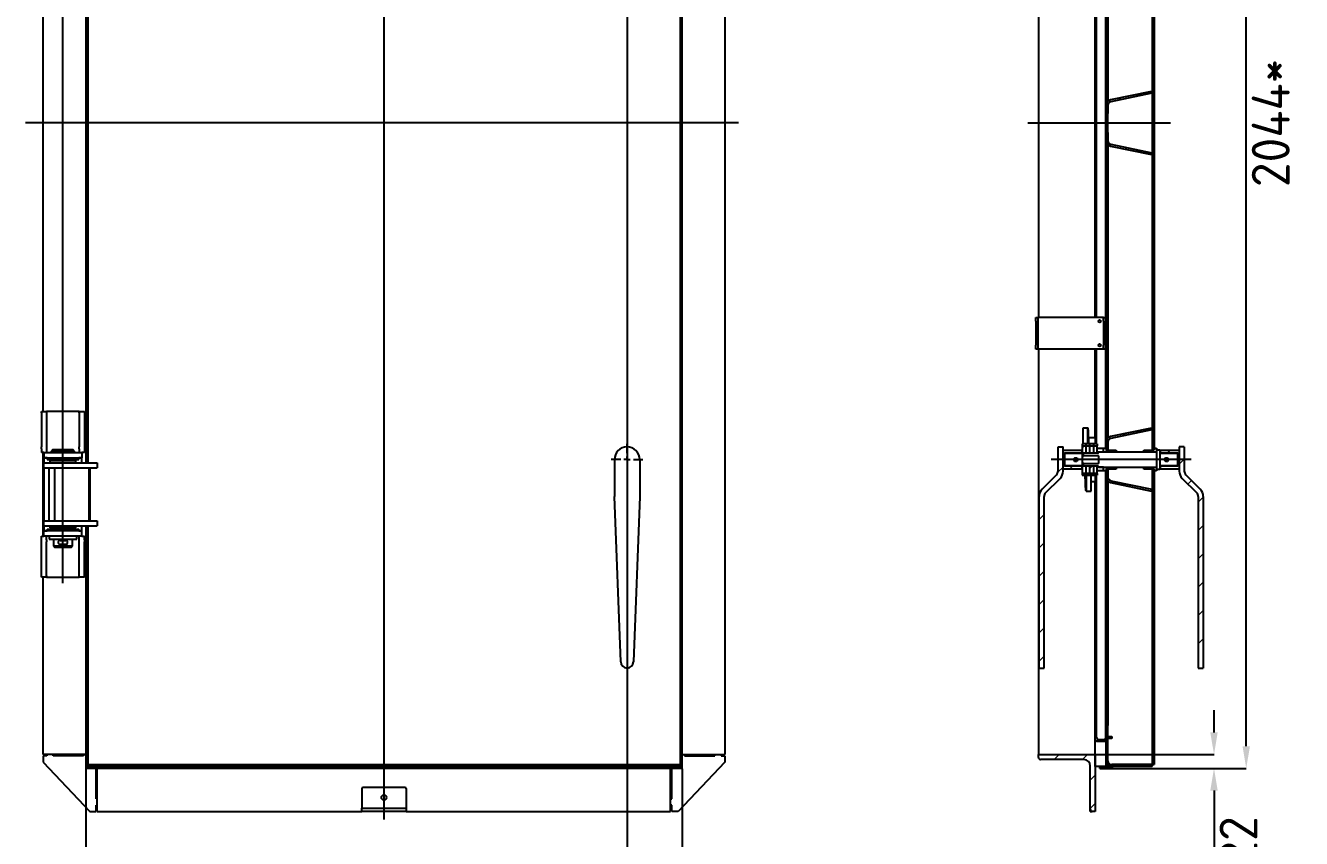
# Model space of a CAD drawing. Header units: millimetres. Extents: x 0 to 594, y 0 to 420.
# Drawn here: x 109.5 to 311.6, y 153 to 281.7 of the extents above; entities that cross this region are included whole.
import ezdxf

# ---------------------------------------------------------------- set-up
doc = ezdxf.new("R2010")
doc.units = ezdxf.units.MM
doc.header["$PDSIZE"] = -1
doc.layers.add('FORMAT', color=7, linetype='Continuous')
doc.styles.add('GOST-2.304_Type-B', font='')
doc.styles.add('SLDTEXTSTYLE1', font='TXT', dxfattribs={"width": 0.7})
doc.styles.get('GOST-2.304_Type-B').set_extended_font_data('GOST Common')
doc.dimstyles.new('SLDDIMSTYLE0', dxfattribs={"dimtxt": 3.5, "dimasz": 3.5, "dimexe": 0, "dimexo": 0.0625, "dimgap": 0.875, "dimtad": 2, "dimdec": 1, "dimlfac": 10, "dimrnd": 1e-09, "dimzin": 12, "dimdsep": 46, "dimtxsty": 'SLDTEXTSTYLE1', "dimsah": 1, "dimcen": 0.09, "dimadec": 0, "dimazin": 3, "dimtfac": 1, "dimtdec": 1, "dimtofl": 0, "dimtmove": 0, "dimatfit": 3, "dimfxl": 1, "dimfrac": 2, "dimtolj": 1, "dimtzin": 12, "dimarcsym": 0})

# ---------------------------------------------------------------- blocks, each defined once
blk = doc.blocks.new('_D_4')
at = {"layer": 'Defpoints', "color": 0, "transparency": 16777216}
for p in [(119.12, 164.09), (213.52, 164.09), (119.12, 149.24)]:
    blk.add_point(p, dxfattribs=at)
at = {"layer": 'FORMAT', "color": 0, "lineweight": -2, "transparency": 16777216}
for p, q in [((119.12, 164.03), (119.12, 149.24)), ((213.52, 164.03), (213.52, 149.24)), ((210.02, 149.24), (122.62, 149.24))]:
    blk.add_line(p, q, dxfattribs=at)
at = {"layer": 'FORMAT', "color": 0, "transparency": 16777216}
for points in [[(122.62, 149.83), (122.62, 148.66), (119.12, 149.24)], [(210.02, 149.83), (210.02, 148.66), (213.52, 149.24)]]:
    blk.add_solid(points, dxfattribs=at)
at = {"layer": 'FORMAT', "color": 0, "transparency": 16777216, "insert": (166.32, 148.37), "char_height": 6, "attachment_point": 2, "style": 'GOST-2.304_Type-B'}
blk.add_mtext('\\A1;944*', dxfattribs=at)
blk = doc.blocks.new('SW_CENTERMARKSYMBOL_1')
at = {"layer": 'FORMAT', "color": 0}
for p, q in [((0, 1), (0, 2.5)), ((-1, 0), (-2.5, 0)), ((0, 0), (-0.5, 0)), ((0, 0), (0, 0.5)), ((0, 0), (0, -0.5)), ((0, 0), (0.5, 0)), ((1, 0), (2.5, 0)), ((0, -1), (0, -34.14))]:
    blk.add_line(p, q, dxfattribs=at)
blk = doc.blocks.new('SW_HATCH_0')
at = {"color": 0, "linetype": 'Continuous', "lineweight": 18}
for p, q in [((0, 0), (0.8, 0.8)), ((0, -4.49), (0.8, -3.69)), ((0.8, -5.94), (1.67, -5.06)), ((2.84, -5.74), (2.62, -5.51)), ((6.96, -5.36), (6.66, -5.06)), ((-6.96, -6.96), (-6.16, -6.16)), ((-2.47, -6.96), (-1.67, -6.16)), ((0.8, -8.18), (2.5, -6.48)), ((9.8, -8.16), (10.1, -7.86)), ((1.78, -9.16), (1.68, -9.06)), ((2.16, -9.06), (2.5, -8.73)), ((2.5, -9.88), (2.4, -9.78)), ((2.8, -10.18), (2.5, -9.88)), ((9.8, -12.65), (10.1, -12.35)), ((2.5, -14.37), (2.4, -14.27)), ((9.8, -17.14), (10.1, -16.84)), ((2.5, -18.86), (2.4, -18.76)), ((9.8, -21.63), (10.1, -21.33)), ((2.5, -23.35), (2.4, -23.25)), ((9.8, -26.12), (10.1, -25.82)), ((2.5, -27.84), (2.4, -27.74)), ((9.8, -30.61), (10.1, -30.31)), ((2.5, -32.33), (2.4, -32.23)), ((9.8, -35.1), (10.1, -34.8)), ((2.5, -36.82), (2.4, -36.72)), ((9.8, -39.59), (10.1, -39.29)), ((2.5, -41.31), (2.4, -41.21)), ((9.8, -44.08), (10.1, -43.78)), ((2.5, -45.8), (2.4, -45.7)), ((9.8, -48.57), (10.1, -48.27)), ((-1.17, -50.56), (-0.37, -49.76)), ((2.5, -50.29), (2.4, -50.19)), ((3.65, -50.23), (4.04, -49.84)), ((9.32, -49.05), (9.7, -48.67)), ((-4.11, -52.66), (-4.3, -52.47)), ((-0.1, -52.18), (-0.7, -51.58)), ((1.44, -52.44), (2.02, -51.86)), ((2.5, -51.38), (2.8, -51.08)), ((9.16, -52.46), (8.86, -52.16)), ((13.85, -52.66), (13.35, -52.16)), ((14.1, -53.25), (14.9, -52.45)), ((-5.1, -54.49), (-4.3, -53.69)), ((-1.61, -55.16), (-2.11, -54.66)), ((-1.3, -55.18), (-0.79, -54.67)), ((2.5, -55.87), (2.8, -55.57)), ((2.88, -55.16), (2.58, -54.86)), ((11.86, -55.16), (11.36, -54.66)), ((14.89, -56.95), (15.46, -56.39)), ((-0.29, -58.66), (0.17, -58.2)), ((5.15, -57.71), (5.4, -57.46)), ((8.86, -58.49), (9.12, -58.24)), ((9.8, -57.55), (10.1, -57.25)), ((2.5, -59.27), (2.4, -59.17)), ((17.07, -59.27), (17.67, -58.66)), ((-8.1, -61.98), (-7.3, -61.18)), ((9.8, -62.04), (10.1, -61.74)), ((2.5, -63.76), (2.4, -63.66)), ((17.1, -63.72), (17.9, -62.92)), ((-8.1, -66.47), (-7.3, -65.67)), ((9.8, -66.53), (10.1, -66.23)), ((2.5, -68.25), (2.4, -68.15)), ((17.1, -68.21), (17.9, -67.41)), ((-8.1, -70.96), (-7.3, -70.16)), ((9.8, -71.02), (10.1, -70.72)), ((2.5, -72.74), (2.4, -72.64)), ((17.1, -72.7), (17.9, -71.9)), ((-8.1, -75.45), (-7.3, -74.65)), ((9.8, -75.51), (10.1, -75.21)), ((17.1, -77.19), (17.9, -76.39)), ((2.5, -77.23), (2.4, -77.13)), ((-8.1, -79.94), (-7.3, -79.14)), ((9.8, -80), (10.1, -79.7)), ((2.5, -81.72), (2.4, -81.62)), ((17.1, -81.68), (17.9, -80.88)), ((-8.1, -84.43), (-7.3, -83.63)), ((9.8, -84.49), (10.1, -84.19)), ((2.5, -86.21), (2.4, -86.11)), ((17.1, -86.17), (17.9, -85.37)), ((9.8, -88.98), (10.1, -88.68)), ((2.5, -90.7), (2.4, -90.6)), ((9.8, -93.47), (10.1, -93.17)), ((2.5, -95.19), (2.4, -95.09)), ((9.8, -97.96), (10.1, -97.66)), ((2.5, -99.68), (2.4, -99.58)), ((4.39, -103.38), (4.77, -102.99)), ((9.8, -102.45), (10.1, -102.15)), ((2.5, -104.17), (2.4, -104.07)), ((2.5, -105.26), (2.8, -104.96)), ((9.8, -106.94), (10.1, -106.64)), ((2.5, -108.66), (2.4, -108.56)), ((2.5, -109.75), (2.8, -109.45)), ((5.63, -111.11), (5.88, -110.86)), ((9.8, -111.43), (10.1, -111.13)), ((2.5, -113.15), (2.4, -113.05)), ((9.34, -111.89), (9.6, -111.64)), ((9.8, -115.92), (10.1, -115.62)), ((2.5, -117.64), (2.4, -117.54)), ((9.8, -120.41), (10.1, -120.11)), ((2.5, -122.13), (2.4, -122.03)), ((9.8, -124.9), (10.1, -124.6)), ((2.5, -126.62), (2.4, -126.52)), ((9.8, -129.39), (10.1, -129.09)), ((2.5, -131.11), (2.4, -131.01)), ((9.8, -133.88), (10.1, -133.58)), ((2.5, -135.6), (2.4, -135.5)), ((9.8, -138.37), (10.1, -138.07)), ((2.5, -140.09), (2.4, -139.99)), ((9.8, -142.86), (10.1, -142.56)), ((2.5, -144.58), (2.4, -144.48)), ((9.8, -147.35), (10.1, -147.05)), ((2.5, -149.07), (2.4, -148.97)), ((9.8, -151.84), (10.1, -151.54)), ((2.5, -153.56), (2.4, -153.46)), ((-0.58, -157.74), (-0.37, -157.52)), ((5.12, -156.52), (5.51, -156.14)), ((9.8, -156.33), (10.1, -156.03)), ((-1.3, -158.45), (-0.91, -158.06)), ((3.51, -159.06), (3.21, -158.76)), ((12.69, -159.26), (12.19, -158.76)), ((-5.12, -162.27), (-4.3, -161.45)), ((-2.77, -161.76), (-3.27, -161.26)), ((-0.1, -161.74), (0.37, -161.27)), ((10.5, -161.56), (10.4, -161.46)), ((14.1, -161.01), (14.9, -160.21)), ((-0.82, -162.46), (-0.7, -162.34)), ((2.63, -163.5), (2.85, -163.28)), ((15.47, -164.13), (16.04, -163.57)), ((6.11, -164.52), (6.36, -164.26)), ((9.8, -165.31), (10.1, -165.01)), ((2.5, -167.03), (2.4, -166.93)), ((17.1, -167), (17.9, -166.2)), ((-8.1, -169.74), (-7.3, -168.94)), ((9.8, -169.81), (10.1, -169.51)), ((2.5, -171.52), (2.4, -171.42)), ((17.1, -171.49), (17.9, -170.69)), ((-8.1, -174.23), (-7.3, -173.43)), ((9.8, -174.3), (10.1, -174)), ((17.1, -175.98), (17.9, -175.18)), ((2.5, -176.01), (2.4, -175.91)), ((-8.1, -178.72), (-7.3, -177.92)), ((9.8, -178.79), (10.1, -178.49)), ((17.1, -180.47), (17.9, -179.67)), ((-8.1, -183.21), (-7.3, -182.41)), ((9.8, -183.28), (10.1, -182.98)), ((2.5, -185), (2.4, -184.9)), ((17.1, -184.96), (17.9, -184.16)), ((-8.1, -187.71), (-7.3, -186.91)), ((9.8, -187.77), (10.1, -187.47)), ((2.5, -189.49), (2.4, -189.39)), ((17.1, -189.45), (17.9, -188.65)), ((-8.1, -192.2), (-7.3, -191.4)), ((9.8, -192.26), (10.1, -191.96)), ((2.5, -193.98), (2.4, -193.88)), ((17.77, -193.26), (17.9, -193.14)), ((9.8, -196.75), (10.1, -196.45)), ((2.5, -198.47), (2.4, -198.37)), ((9.8, -201.24), (10.1, -200.94)), ((2.5, -202.96), (2.4, -202.86)), ((2.8, -203.26), (2.5, -202.96)), ((9.8, -205.73), (10.1, -205.43)), ((-5.71, -207.76), (-4.91, -206.96)), ((-1.22, -207.76), (-0.42, -206.96)), ((3.92, -208.86), (3.62, -208.56)), ((8.41, -208.86), (8.11, -208.56)), ((0, -211.04), (0.8, -210.24)), ((0, -215.53), (0.8, -214.73))]:
    blk.add_line(p, q, dxfattribs=at)
blk = doc.blocks.new('_D_5')
at = {"layer": 'Defpoints', "color": 0, "transparency": 16777216}
for p in [(280.47, 368.49), (302.88, 368.49), (281.68, 164.09)]:
    blk.add_point(p, dxfattribs=at)
at = {"layer": 'FORMAT', "color": 0, "lineweight": -2, "transparency": 16777216}
for p, q in [((280.53, 368.49), (302.88, 368.49)), ((302.88, 167.59), (302.88, 364.99)), ((281.74, 164.09), (302.88, 164.09))]:
    blk.add_line(p, q, dxfattribs=at)
at = {"layer": 'FORMAT', "color": 0, "transparency": 16777216}
for points in [[(302.3, 364.99), (303.47, 364.99), (302.88, 368.49)], [(302.3, 167.59), (303.47, 167.59), (302.88, 164.09)]]:
    blk.add_solid(points, dxfattribs=at)
at = {"layer": 'FORMAT', "color": 0, "transparency": 16777216, "insert": (303.76, 266.29), "char_height": 6, "attachment_point": 2, "rotation": 90, "style": 'GOST-2.304_Type-B'}
blk.add_mtext('\\A1;2044*', dxfattribs=at)
blk = doc.blocks.new('*D56')
at = {"layer": 'Defpoints', "color": 0, "transparency": 16777216}
for p in [(278.67, 166.29), (280.24, 164.09), (297.78, 164.09)]:
    blk.add_point(p, dxfattribs=at)
at = {"layer": 'FORMAT', "color": 0, "lineweight": -2, "transparency": 16777216}
for p, q in [((297.78, 169.79), (297.78, 173.29)), ((278.73, 166.29), (297.78, 166.29)), ((280.31, 164.09), (297.78, 164.09)), ((297.78, 160.59), (297.78, 148.14))]:
    blk.add_line(p, q, dxfattribs=at)
at = {"layer": 'FORMAT', "color": 0, "transparency": 16777216}
for points in [[(297.19, 169.79), (298.36, 169.79), (297.78, 166.29)], [(297.19, 160.59), (298.36, 160.59), (297.78, 164.09)]]:
    blk.add_solid(points, dxfattribs=at)
at = {"layer": 'FORMAT', "color": 0, "transparency": 16777216, "insert": (301.65, 152.61), "char_height": 6, "attachment_point": 5, "rotation": 90, "style": 'GOST-2.304_Type-B'}
blk.add_mtext('\\A1;22', dxfattribs=at)

msp = doc.modelspace()

# ---------------------------------------------------------------- linework, layer by layer
at = {"layer": 'FORMAT'}
for p, q in [((204.817, 389.469), (204.817, 134.768)), ((166.317, 376.742), (166.317, 155.991)), ((213.217, 367.888), (213.217, 164.688)), ((213.517, 368.488), (213.517, 164.088)), ((220.317, 366.288), (220.317, 166.288)), ((115.467, 193.43), (115.467, 340.094)), ((269.975, 337.088), (269.975, 235.488)), ((119.117, 320.088), (119.117, 212.488)), ((119.417, 320.088), (119.417, 212.488)), ((287.975, 318.063), (287.975, 214.513)), ((288.275, 318.063), (288.275, 214.513)), ((278.975, 235.488), (278.975, 316.093)), ((279.175, 235.488), (279.175, 317.106)), ((280.575, 317.088), (280.575, 215.488)), ((280.675, 317.088), (280.675, 215.488)), ((280.975, 316.149), (280.975, 269.727)), ((112.317, 220.588), (112.317, 311.988)), ((287.875, 271.288), (281.392, 269.937)), ((287.936, 270.994), (281.453, 269.644)), ((287.936, 270.994), (287.875, 271.288)), ((280.675, 269.056), (280.675, 267.813)), ((280.975, 269.056), (280.975, 267.813)), ((280.975, 267.813), (280.675, 267.813)), ((280.975, 264.763), (280.975, 267.813)), ((222.451, 266.288), (109.548, 266.288)), ((268.305, 266.288), (290.87, 266.288)), ((280.675, 264.763), (280.975, 264.763)), ((280.675, 264.763), (280.675, 263.52)), ((280.975, 264.763), (280.975, 263.52)), ((280.975, 262.849), (280.975, 216.427)), ((281.453, 262.933), (287.936, 261.582)), ((281.392, 262.639), (287.875, 261.288)), ((287.875, 261.288), (287.936, 261.582)), ((269.575, 234.888), (269.575, 235.488)), ((269.575, 235.488), (269.875, 235.488)), ((269.575, 234.888), (269.575, 231.088)), ((269.875, 235.488), (269.875, 234.888)), ((270.175, 235.488), (269.875, 235.488)), ((269.875, 234.888), (269.875, 231.088)), ((279.975, 235.488), (270.175, 235.488)), ((280.275, 235.488), (279.975, 235.488)), ((280.275, 234.888), (280.275, 235.488)), ((280.275, 235.488), (280.575, 235.488)), ((280.275, 234.888), (280.275, 231.088)), ((269.575, 230.488), (269.575, 231.088)), ((269.875, 230.488), (269.575, 230.488)), ((269.875, 231.088), (269.875, 230.488)), ((270.175, 230.488), (269.875, 230.488)), ((269.975, 230.488), (269.975, 166.288)), ((279.975, 230.488), (270.175, 230.488)), ((278.975, 216.483), (278.975, 230.488)), ((279.175, 215.47), (279.175, 230.488)), ((280.275, 230.488), (279.975, 230.488)), ((280.275, 230.488), (280.275, 231.088)), ((280.575, 230.488), (280.275, 230.488)), ((112.067, 220.588), (112.867, 220.588)), ((112.067, 220.418), (112.067, 220.588)), ((112.067, 220.418), (112.067, 215.03)), ((112.867, 220.588), (112.867, 220.418)), ((118.067, 220.588), (112.867, 220.588)), ((112.867, 220.418), (112.867, 215.03)), ((118.067, 220.588), (118.867, 220.588)), ((118.067, 220.418), (118.067, 220.588)), ((118.067, 220.418), (118.067, 215.03)), ((118.867, 220.588), (118.867, 220.418)), ((118.867, 220.418), (118.867, 215.03)), ((277.009, 217.988), (277.009, 215.513)), ((277.809, 217.988), (277.009, 217.988)), ((277.809, 215.513), (277.809, 217.988)), ((277.975, 215.488), (277.975, 216.488)), ((277.975, 216.488), (278.975, 216.488)), ((278.975, 216.483), (278.975, 215.488)), ((287.875, 217.988), (281.392, 216.637)), ((287.936, 217.694), (281.453, 216.344)), ((287.936, 217.694), (287.875, 217.988)), ((112.067, 214.7), (112.067, 215.03)), ((112.067, 214.7), (112.067, 214.088)), ((112.867, 215.03), (112.867, 214.7)), ((112.867, 214.7), (112.867, 214.088)), ((113.867, 214.588), (113.667, 214.388)), ((113.667, 214.388), (113.667, 214.088)), ((117.267, 214.388), (113.667, 214.388)), ((113.867, 214.588), (117.067, 214.588)), ((117.267, 214.388), (117.067, 214.588)), ((117.267, 214.088), (117.267, 214.388)), ((118.067, 214.7), (118.067, 215.03)), ((118.067, 214.7), (118.067, 214.088)), ((118.867, 215.03), (118.867, 214.7)), ((118.867, 214.7), (118.867, 214.088)), ((273.075, 211.151), (273.075, 214.988)), ((273.075, 214.988), (273.875, 214.988)), ((273.875, 211.151), (273.875, 214.988)), ((273.875, 214.488), (276.875, 214.488)), ((273.875, 213.988), (273.875, 214.488)), ((277.475, 215.47), (276.875, 215.47)), ((276.875, 215.47), (276.875, 215.188)), ((276.875, 215.188), (276.875, 213.998)), ((276.875, 215.188), (277.475, 215.188)), ((276.875, 214.088), (276.875, 214.488)), ((277.038, 215.47), (277.009, 215.513)), ((277.009, 215.513), (277.809, 215.513)), ((278.075, 215.47), (277.475, 215.47)), ((277.475, 215.47), (277.475, 215.188)), ((277.475, 215.188), (277.475, 213.998)), ((277.475, 215.188), (278.075, 215.188)), ((277.838, 215.47), (277.809, 215.513)), ((277.975, 215.488), (277.975, 215.47)), ((278.675, 215.47), (278.075, 215.47)), ((278.075, 215.47), (278.075, 215.188)), ((278.075, 215.188), (278.075, 213.998)), ((278.075, 215.188), (278.675, 215.188)), ((279.275, 215.47), (278.675, 215.47)), ((278.675, 215.47), (278.675, 215.188)), ((278.675, 215.188), (279.275, 215.188)), ((278.675, 215.188), (278.675, 213.998)), ((278.975, 215.488), (278.975, 215.47)), ((279.275, 215.47), (279.275, 215.188)), ((279.275, 213.998), (279.275, 215.188)), ((279.275, 214.213), (279.275, 214.788)), ((279.275, 214.788), (280.275, 214.788)), ((279.275, 214.213), (280.275, 214.213)), ((280.275, 214.213), (280.275, 214.788)), ((280.275, 214.788), (280.675, 214.788)), ((280.275, 214.288), (280.275, 214.788)), ((280.275, 214.288), (280.375, 214.188)), ((280.275, 214.188), (280.275, 214.213)), ((280.675, 215.488), (280.575, 215.488)), ((280.575, 215.488), (280.575, 214.788)), ((280.675, 215.756), (280.675, 214.513)), ((280.675, 214.788), (280.675, 214.538)), ((280.975, 214.513), (280.675, 214.513)), ((280.725, 214.488), (282.275, 214.488)), ((280.975, 215.756), (280.975, 214.513)), ((280.975, 214.488), (280.975, 214.513)), ((282.175, 214.188), (282.275, 214.288)), ((282.275, 214.488), (282.275, 214.288)), ((282.275, 214.288), (282.275, 214.188)), ((286.675, 214.288), (286.675, 214.488)), ((286.675, 214.488), (288.225, 214.488)), ((286.675, 214.288), (286.775, 214.188)), ((286.675, 214.188), (286.675, 214.288)), ((288.275, 214.513), (287.975, 214.513)), ((287.975, 214.488), (287.975, 214.513)), ((288.275, 214.538), (288.275, 214.788)), ((288.275, 214.788), (288.675, 214.788)), ((288.575, 214.188), (288.675, 214.288)), ((288.675, 214.788), (288.675, 214.488)), ((289.175, 214.488), (288.675, 214.488)), ((288.675, 214.488), (288.675, 211.488)), ((289.175, 214.488), (289.175, 211.488)), ((289.275, 214.488), (292.275, 214.488)), ((289.275, 214.488), (289.275, 214.088)), ((292.275, 214.988), (292.275, 211.151)), ((293.075, 214.988), (292.275, 214.988)), ((292.275, 214.488), (292.275, 213.988)), ((293.075, 214.988), (293.075, 211.151)), ((112.467, 214.088), (112.067, 214.088)), ((112.317, 200.888), (112.317, 214.088)), ((112.417, 212.488), (112.417, 211.688)), ((112.417, 212.488), (114.035, 212.488)), ((112.467, 214.088), (112.467, 213.288)), ((112.467, 214.088), (112.689, 214.088)), ((112.467, 213.288), (112.689, 213.288)), ((112.467, 213.263), (112.467, 212.488)), ((112.967, 213.263), (112.467, 213.263)), ((112.689, 214.088), (118.245, 214.088)), ((112.689, 213.288), (118.245, 213.288)), ((112.867, 214.113), (113.467, 214.113)), ((112.967, 213.288), (112.967, 212.988)), ((112.967, 212.988), (117.967, 212.988)), ((113.517, 212.888), (113.417, 212.788)), ((113.417, 212.788), (113.417, 212.488)), ((117.517, 212.788), (113.417, 212.788)), ((113.517, 212.888), (117.417, 212.888)), ((113.967, 212.988), (113.967, 212.888)), ((114.035, 212.488), (119.244, 212.488)), ((116.967, 212.888), (116.967, 212.988)), ((117.517, 212.788), (117.417, 212.888)), ((117.467, 214.113), (118.067, 214.113)), ((117.517, 212.488), (117.517, 212.788)), ((117.967, 212.988), (117.967, 213.288)), ((118.467, 213.263), (117.967, 213.263)), ((118.245, 214.088), (118.467, 214.088)), ((118.245, 213.288), (118.467, 213.288)), ((118.867, 214.088), (118.467, 214.088)), ((118.467, 214.088), (118.467, 213.288)), ((118.467, 212.488), (118.467, 213.263)), ((119.244, 212.488), (119.995, 212.488)), ((119.995, 212.488), (120.417, 212.488)), ((120.417, 212.488), (120.917, 212.488)), ((120.917, 212.488), (120.917, 211.688)), ((202.817, 212.988), (202.817, 211.151)), ((206.817, 212.988), (206.817, 211.151)), ((294.175, 212.988), (271.975, 212.988)), ((273.875, 213.988), (276.775, 213.988)), ((274.075, 213.988), (273.975, 213.888)), ((273.975, 212.088), (273.975, 213.888)), ((276.925, 213.988), (274.075, 213.988)), ((274.075, 213.988), (274.075, 211.988)), ((275.682, 213.04), (275.586, 213.066)), ((275.586, 212.91), (275.682, 212.936)), ((276.775, 213.988), (276.875, 214.088)), ((276.875, 213.998), (276.875, 213.988)), ((277.475, 213.998), (276.875, 213.998)), ((276.975, 213.988), (276.925, 213.988)), ((276.975, 213.446), (276.975, 213.988)), ((276.975, 213.988), (277.075, 213.988)), ((276.975, 213.308), (276.975, 213.446)), ((276.975, 212.53), (276.975, 212.668)), ((276.975, 212.53), (277.075, 212.325)), ((276.975, 211.988), (276.975, 212.53)), ((277.075, 213.988), (277.075, 213.651)), ((279.375, 213.988), (277.075, 213.988)), ((277.075, 213.651), (279.375, 213.651)), ((277.075, 212.325), (277.075, 211.988)), ((279.375, 212.325), (277.075, 212.325)), ((278.075, 213.998), (277.475, 213.998)), ((277.475, 213.988), (277.475, 213.998)), ((278.675, 213.998), (278.075, 213.998)), ((278.075, 213.988), (278.075, 213.998)), ((279.275, 213.998), (278.675, 213.998)), ((278.675, 213.988), (278.675, 213.998)), ((288.625, 214.188), (279.475, 214.188)), ((279.475, 214.188), (279.475, 214.088)), ((279.475, 213.468), (279.475, 212.509)), ((282.175, 214.188), (280.375, 214.188)), ((288.575, 214.188), (286.775, 214.188)), ((292.075, 213.988), (289.225, 213.988)), ((289.275, 213.988), (289.275, 214.088)), ((289.275, 214.088), (289.375, 213.988)), ((289.375, 213.988), (292.275, 213.988)), ((290.565, 213.066), (290.468, 213.04)), ((290.468, 212.936), (290.565, 212.91)), ((292.175, 213.888), (292.075, 213.988)), ((292.075, 211.988), (292.075, 213.988)), ((292.175, 213.888), (292.175, 212.088)), ((112.417, 211.688), (114.035, 211.688)), ((112.467, 211.688), (112.467, 203.288)), ((113.217, 211.688), (113.217, 203.288)), ((114.035, 211.688), (119.244, 211.688)), ((114.138, 211.688), (114.138, 203.288)), ((119.244, 211.688), (119.995, 211.688)), ((119.612, 203.288), (119.612, 211.688)), ((119.8, 203.288), (119.8, 211.688)), ((119.995, 211.688), (120.417, 211.688)), ((120.417, 211.688), (120.917, 211.688)), ((202.817, 211.151), (202.817, 210.585)), ((202.817, 210.585), (202.817, 208.288)), ((206.817, 211.151), (206.817, 210.585)), ((206.817, 210.585), (206.817, 208.288)), ((270.544, 208.288), (272.841, 210.585)), ((276.775, 211.988), (273.875, 211.988)), ((273.875, 211.488), (273.875, 211.988)), ((276.875, 211.488), (273.875, 211.488)), ((273.975, 212.088), (274.075, 211.988)), ((274.075, 211.988), (276.925, 211.988)), ((276.875, 211.888), (276.775, 211.988)), ((276.875, 211.988), (276.875, 211.978)), ((276.875, 211.978), (276.875, 210.788)), ((276.875, 211.978), (277.475, 211.978)), ((276.875, 211.488), (276.875, 211.888)), ((276.875, 210.788), (276.875, 210.506)), ((277.475, 210.788), (276.875, 210.788)), ((276.875, 210.506), (277.475, 210.506)), ((276.925, 211.988), (276.938, 211.988)), ((277.075, 211.988), (276.975, 211.988)), ((277.075, 211.988), (279.375, 211.988)), ((277.475, 211.978), (277.475, 211.988)), ((277.475, 211.978), (278.075, 211.978)), ((277.475, 211.978), (277.475, 210.788)), ((278.075, 210.788), (277.475, 210.788)), ((277.475, 210.788), (277.475, 210.506)), ((277.475, 210.506), (278.075, 210.506)), ((277.542, 210.463), (277.512, 210.506)), ((277.542, 210.463), (277.542, 207.988)), ((278.342, 210.463), (277.542, 210.463)), ((278.075, 211.978), (278.075, 211.988)), ((278.075, 211.978), (278.075, 210.788)), ((278.075, 211.978), (278.675, 211.978)), ((278.675, 210.788), (278.075, 210.788)), ((278.075, 210.788), (278.075, 210.506)), ((278.075, 210.506), (278.675, 210.506)), ((278.342, 210.463), (278.312, 210.506)), ((278.342, 207.988), (278.342, 210.463)), ((278.675, 211.978), (278.675, 211.988)), ((278.675, 211.978), (279.275, 211.978)), ((278.675, 211.978), (278.675, 210.788)), ((279.275, 210.788), (278.675, 210.788)), ((278.675, 210.788), (278.675, 210.506)), ((278.675, 210.506), (279.275, 210.506)), ((278.975, 210.506), (278.975, 210.488)), ((278.975, 210.488), (278.975, 209.493)), ((279.175, 168.988), (279.175, 210.506)), ((279.275, 210.788), (279.275, 211.978)), ((280.275, 211.763), (279.275, 211.763)), ((279.275, 211.188), (279.275, 211.763)), ((280.275, 211.188), (279.275, 211.188)), ((279.275, 210.788), (279.275, 210.506)), ((279.475, 211.888), (279.475, 211.788)), ((279.475, 211.788), (288.625, 211.788)), ((280.275, 211.763), (280.275, 211.788)), ((280.375, 211.788), (280.275, 211.688)), ((280.275, 211.188), (280.275, 211.763)), ((280.275, 211.188), (280.275, 211.688)), ((280.675, 211.188), (280.275, 211.188)), ((280.375, 211.788), (282.175, 211.788)), ((280.575, 211.188), (280.575, 210.488)), ((280.575, 210.488), (280.575, 168.688)), ((280.575, 210.488), (280.675, 210.488)), ((280.675, 211.463), (280.975, 211.463)), ((280.675, 211.463), (280.675, 210.22)), ((280.675, 211.438), (280.675, 211.188)), ((280.675, 210.488), (280.675, 168.688)), ((282.275, 211.488), (280.725, 211.488)), ((280.975, 211.463), (280.975, 211.488)), ((280.975, 211.463), (280.975, 210.22)), ((282.275, 211.688), (282.175, 211.788)), ((282.275, 211.788), (282.275, 211.688)), ((282.275, 211.688), (282.275, 211.488)), ((286.775, 211.788), (286.675, 211.688)), ((286.675, 211.688), (286.675, 211.788)), ((286.675, 211.488), (286.675, 211.688)), ((288.225, 211.488), (286.675, 211.488)), ((286.775, 211.788), (288.575, 211.788)), ((287.975, 211.463), (287.975, 211.488)), ((287.975, 211.463), (288.275, 211.463)), ((287.975, 211.463), (287.975, 164.688)), ((288.275, 211.463), (288.275, 164.688)), ((288.275, 211.188), (288.275, 211.438)), ((288.675, 211.188), (288.275, 211.188)), ((288.675, 211.688), (288.575, 211.788)), ((288.675, 211.488), (289.175, 211.488)), ((288.675, 211.488), (288.675, 211.188)), ((289.225, 211.988), (292.075, 211.988)), ((289.375, 211.988), (289.275, 211.888)), ((289.275, 211.888), (289.275, 211.988)), ((289.275, 211.888), (289.275, 211.488)), ((292.275, 211.488), (289.275, 211.488)), ((292.275, 211.988), (289.375, 211.988)), ((292.075, 211.988), (292.175, 212.088)), ((292.275, 211.988), (292.275, 211.488)), ((293.31, 210.585), (295.607, 208.288)), ((202.817, 208.288), (202.817, 207.157)), ((206.817, 208.288), (206.817, 207.157)), ((271.11, 207.722), (273.407, 210.019)), ((278.975, 209.488), (278.342, 209.488)), ((278.975, 168.388), (278.975, 209.493)), ((280.975, 209.549), (280.975, 170.888)), ((281.392, 209.339), (287.875, 207.988)), ((281.453, 209.633), (287.936, 208.282)), ((287.875, 207.988), (287.936, 208.282)), ((292.744, 210.019), (295.041, 207.722)), ((203.818, 180.95), (202.817, 207.157)), ((206.817, 207.157), (205.816, 180.95)), ((270.075, 179.988), (270.075, 207.157)), ((270.875, 179.988), (270.875, 207.157)), ((277.542, 207.988), (278.342, 207.988)), ((295.275, 207.157), (295.275, 179.988)), ((296.075, 207.157), (296.075, 179.988)), ((112.417, 203.288), (112.417, 202.488)), ((112.417, 203.288), (114.035, 203.288)), ((112.417, 202.488), (114.035, 202.488)), ((112.467, 202.488), (112.467, 201.713)), ((113.417, 202.488), (113.417, 202.188)), ((113.417, 202.188), (113.517, 202.088)), ((113.417, 202.188), (117.517, 202.188)), ((117.417, 202.088), (113.517, 202.088)), ((113.967, 202.088), (113.967, 201.988)), ((114.035, 203.288), (119.244, 203.288)), ((114.035, 202.488), (119.244, 202.488)), ((116.967, 201.988), (116.967, 202.088)), ((117.417, 202.088), (117.517, 202.188)), ((117.517, 202.188), (117.517, 202.488)), ((118.467, 201.713), (118.467, 202.488)), ((119.117, 202.488), (119.117, 164.088)), ((119.244, 203.288), (119.995, 203.288)), ((119.244, 202.488), (119.995, 202.488)), ((119.417, 202.488), (119.417, 164.688)), ((119.995, 203.288), (120.417, 203.288)), ((119.995, 202.488), (120.417, 202.488)), ((120.417, 203.288), (120.917, 203.288)), ((120.417, 202.488), (120.917, 202.488)), ((120.917, 203.288), (120.917, 202.488)), ((112.067, 200.888), (112.467, 200.888)), ((112.067, 200.276), (112.067, 200.888)), ((112.067, 199.947), (112.067, 200.276)), ((112.467, 201.713), (112.967, 201.713)), ((112.467, 200.888), (112.467, 201.688)), ((112.689, 201.688), (112.467, 201.688)), ((112.689, 200.888), (112.467, 200.888)), ((118.245, 201.688), (112.689, 201.688)), ((118.245, 200.888), (112.689, 200.888)), ((112.867, 200.276), (112.867, 200.888)), ((113.267, 200.863), (112.867, 200.863)), ((112.867, 200.276), (112.867, 199.947)), ((112.967, 201.988), (112.967, 201.688)), ((112.967, 201.988), (117.967, 201.988)), ((113.267, 200.888), (113.267, 200.388)), ((113.267, 200.388), (115.467, 200.388)), ((113.967, 200.388), (113.967, 199.288)), ((115.017, 200.188), (115.917, 200.188)), ((115.467, 200.388), (117.667, 200.388)), ((116.967, 199.288), (116.967, 200.388)), ((117.667, 200.388), (117.667, 200.888)), ((118.067, 200.863), (117.667, 200.863)), ((117.967, 201.688), (117.967, 201.988)), ((117.967, 201.713), (118.467, 201.713)), ((118.067, 200.276), (118.067, 200.888)), ((118.067, 199.947), (118.067, 200.276)), ((118.467, 201.688), (118.245, 201.688)), ((118.467, 200.888), (118.245, 200.888)), ((118.467, 200.888), (118.467, 201.688)), ((118.467, 200.888), (118.867, 200.888)), ((118.867, 200.276), (118.867, 200.888)), ((118.867, 200.276), (118.867, 199.947)), ((112.067, 194.558), (112.067, 199.947)), ((112.867, 194.558), (112.867, 199.947)), ((113.967, 199.288), (114.167, 199.088)), ((116.967, 199.288), (113.967, 199.288)), ((116.767, 199.088), (114.167, 199.088)), ((115.017, 199.588), (115.917, 199.588)), ((116.767, 199.088), (116.967, 199.288)), ((118.067, 194.558), (118.067, 199.947)), ((118.867, 194.558), (118.867, 199.947)), ((112.067, 194.388), (112.067, 194.558)), ((112.867, 194.388), (112.067, 194.388)), ((112.317, 166.288), (112.317, 194.388)), ((112.867, 194.558), (112.867, 194.388)), ((112.867, 194.388), (118.067, 194.388)), ((118.067, 194.388), (118.067, 194.558)), ((118.867, 194.388), (118.067, 194.388)), ((118.867, 194.558), (118.867, 194.388)), ((270.075, 179.988), (270.875, 179.988)), ((295.275, 179.988), (296.075, 179.988)), ((280.675, 165.288), (280.675, 170.888)), ((280.975, 170.888), (280.675, 170.888)), ((280.975, 165.288), (280.975, 170.888)), ((280.675, 168.388), (278.975, 168.388)), ((278.975, 164.388), (278.975, 168.388)), ((279.175, 168.488), (279.175, 168.388)), ((279.175, 168.488), (280.375, 168.488)), ((279.175, 168.388), (280.375, 168.388)), ((279.475, 168.688), (280.375, 168.688)), ((280.575, 168.688), (280.375, 168.688)), ((280.675, 164.388), (280.675, 168.388)), ((281.575, 169.088), (280.975, 169.088)), ((280.975, 168.888), (281.575, 168.888)), ((119.117, 166.288), (112.317, 166.288)), ((112.317, 166.088), (112.317, 165.088)), ((112.917, 166.088), (112.317, 166.088)), ((112.917, 166.288), (112.917, 166.088)), ((113.917, 166.288), (112.917, 166.288)), ((113.917, 166.088), (113.917, 166.288)), ((118.717, 166.088), (113.917, 166.088)), ((118.717, 166.288), (118.717, 166.088)), ((119.117, 166.288), (118.717, 166.288)), ((213.517, 166.288), (213.917, 166.288)), ((213.517, 166.288), (220.317, 166.288)), ((213.917, 166.288), (213.917, 166.088)), ((213.917, 166.088), (218.717, 166.088)), ((218.717, 166.088), (218.717, 166.288)), ((218.717, 166.288), (219.717, 166.288)), ((219.717, 166.288), (219.717, 166.088)), ((219.717, 166.088), (220.317, 166.088)), ((220.317, 166.088), (220.317, 165.088)), ((269.975, 165.818), (269.975, 166.288)), ((269.975, 166.288), (278.975, 166.288)), ((278.975, 166.288), (278.975, 157.288)), ((112.317, 165.088), (119.717, 157.288)), ((119.417, 164.088), (119.117, 164.088)), ((119.417, 164.688), (119.417, 164.088)), ((119.417, 164.688), (120.317, 164.688)), ((119.417, 164.088), (119.417, 164.388)), ((119.717, 164.388), (119.417, 164.388)), ((213.217, 164.088), (119.417, 164.088)), ((119.717, 164.388), (119.717, 164.688)), ((120.317, 164.388), (119.717, 164.388)), ((120.317, 164.688), (212.317, 164.688)), ((212.317, 164.388), (120.317, 164.388)), ((120.717, 159.288), (120.717, 164.088)), ((120.917, 157.288), (120.917, 164.088)), ((211.717, 157.288), (211.717, 164.088)), ((211.917, 159.288), (211.917, 164.088)), ((212.317, 164.688), (213.217, 164.688)), ((212.917, 164.388), (212.317, 164.388)), ((220.317, 165.088), (212.917, 157.288)), ((212.917, 164.688), (212.917, 164.388)), ((213.217, 164.388), (212.917, 164.388)), ((213.217, 164.688), (213.217, 164.088)), ((213.217, 164.088), (213.217, 164.388)), ((213.517, 164.088), (213.217, 164.088)), ((277.175, 165.488), (270.305, 165.488)), ((278.175, 157.618), (278.175, 164.488)), ((280.675, 164.388), (278.975, 164.388)), ((279.675, 164.088), (279.675, 164.388)), ((279.675, 164.388), (281.675, 164.388)), ((279.675, 164.088), (281.675, 164.088)), ((287.975, 164.688), (281.575, 164.688)), ((287.975, 164.388), (281.575, 164.388)), ((281.675, 164.388), (281.675, 164.088)), ((287.975, 164.388), (287.975, 164.688)), ((287.975, 164.688), (288.275, 164.688)), ((162.817, 160.888), (162.817, 158.288)), ((169.617, 161.088), (163.017, 161.088)), ((169.817, 160.888), (169.817, 158.288)), ((120.917, 159.288), (120.717, 159.288)), ((120.717, 158.288), (120.917, 158.288)), ((120.717, 157.288), (120.717, 158.288)), ((120.917, 158.288), (120.917, 159.288)), ((162.817, 158.288), (162.817, 157.788)), ((162.817, 157.288), (162.817, 157.788)), ((162.817, 157.788), (166.317, 157.788)), ((166.317, 157.788), (169.817, 157.788)), ((169.817, 158.288), (169.817, 157.788)), ((169.817, 157.788), (169.817, 157.288)), ((211.717, 158.288), (211.717, 159.288)), ((211.717, 159.288), (211.917, 159.288)), ((211.917, 158.288), (211.717, 158.288)), ((211.917, 157.288), (211.917, 158.288)), ((119.717, 157.288), (120.717, 157.288)), ((120.917, 157.288), (162.817, 157.288)), ((166.317, 157.288), (162.817, 157.288)), ((169.817, 157.288), (166.317, 157.288)), ((169.817, 157.288), (211.717, 157.288)), ((212.917, 157.288), (211.917, 157.288)), ((278.175, 157.288), (278.175, 157.618)), ((278.175, 157.288), (278.505, 157.288)), ((278.975, 157.288), (278.505, 157.288))]:
    msp.add_line(p, q, dxfattribs=at)
at = {"layer": 'FORMAT', "flags": 128}
for points in [[(277.975, 215.766), (277.95, 216.347), (277.925, 216.852), (277.9, 217.277), (277.875, 217.608), (277.853, 217.817), (277.831, 217.945), (277.809, 217.988)], [(277.075, 213.651), (277.074, 213.649), (276.975, 213.446)], [(279.375, 213.651), (279.392, 213.649), (279.409, 213.643), (279.431, 213.625), (279.455, 213.588), (279.474, 213.509), (279.475, 213.468)], [(279.475, 212.509), (279.463, 212.412), (279.437, 212.358), (279.419, 212.34), (279.397, 212.328), (279.378, 212.325), (279.375, 212.325)], [(277.542, 207.988), (277.52, 208.031), (277.497, 208.159), (277.475, 208.369), (277.45, 208.699), (277.425, 209.124), (277.4, 209.63), (277.375, 210.21), (277.364, 210.506)]]:
    msp.add_lwpolyline(points, dxfattribs=at)
at = {"layer": 'FORMAT'}
for centre, radius in [((279.675, 234.888), 0.21), ((279.675, 231.088), 0.21), ((275.875, 212.988), 0.3), ((290.275, 212.988), 0.3), ((166.317, 159.488), 0.4)]:
    msp.add_circle(centre, radius, dxfattribs=at)
for centre, radius, start, end in [((281.575, 269.056), 0.9, 101.76829, 180), ((281.575, 269.056), 0.6, 101.76829, 180), ((281.575, 263.52), 0.9, 180, 258.23171), ((281.575, 263.52), 0.6, 180, 258.23171), ((281.575, 215.756), 0.9, 101.76829, 180), ((281.575, 215.756), 0.6, 101.76829, 180), ((204.817, 212.988), 2, 90, 180), ((204.817, 212.988), 2, 0, 90), ((280.725, 214.538), 0.05, 180, 270), ((288.225, 214.538), 0.05, 270, 0), ((288.625, 214.238), 0.05, 270, 0), ((113.467, 214.063), 0.05, 30, 90), ((117.467, 214.063), 0.05, 90, 150), ((275.875, 212.988), 0.2, 195, 165), ((275.159, 213.428), 1.821, 346.01829, 356.22892), ((274.953, 212.516), 2.028, 4.29485, 13.45794), ((279.375, 214.088), 0.1, 270, 360), ((289.225, 214.038), 0.05, 180, 270), ((290.275, 212.988), 0.2, 15, 345), ((272.275, 211.151), 0.8, 315, 0), ((272.275, 211.151), 1.6, 315, 0), ((279.375, 211.888), 0.1, 360, 90), ((280.725, 211.438), 0.05, 90, 180), ((281.575, 210.22), 0.9, 180, 258.23171), ((281.575, 210.22), 0.6, 180, 258.23171), ((288.225, 211.438), 0.05, 0, 90), ((288.625, 211.738), 0.05, 0, 90), ((289.225, 211.938), 0.05, 90, 180), ((293.875, 211.151), 1.6, 180, 225), ((293.875, 211.151), 0.8, 180, 225), ((271.675, 207.157), 1.6, 135, 180), ((294.475, 207.157), 1.6, 0, 45), ((271.675, 207.157), 0.8, 135, 180), ((294.475, 207.157), 0.8, 0, 45), ((115.017, 199.888), 0.3, 90, 270), ((115.468, 199.925), 0.367, 45.74536, 133.02507), ((115.917, 199.888), 0.3, 270, 90), ((115.448, 199.823), 0.336, 224.67023, 273.19232), ((115.488, 199.822), 0.335, 266.46026, 315.62999), ((204.817, 180.988), 1, 182.18683, 357.81317), ((279.475, 168.988), 0.3, 180, 270), ((280.375, 168.688), 0.3, 270, 0), ((280.375, 168.688), 0.2, 270, 0), ((281.575, 168.988), 0.1, 270, 90), ((270.305, 165.818), 0.33, 180, 270), ((277.175, 164.488), 1, 0, 90), ((281.575, 165.288), 0.9, 180, 270), ((281.575, 165.288), 0.6, 180, 270), ((163.017, 160.888), 0.2, 90, 180), ((169.617, 160.888), 0.2, 0, 90), ((278.505, 157.618), 0.33, 180, 270)]:
    msp.add_arc(centre, radius, start, end, dxfattribs=at)

# ---------------------------------------------------------------- block references
for name, p in [('SW_HATCH_0', (278.175, 373.251)), ('SW_CENTERMARKSYMBOL_1', (204.817, 212.988))]:
    msp.add_blockref(name, p, dxfattribs=at)

# ---------------------------------------------------------------- dimensions: what is measured, and where the dimension line sits
dim = msp.add_linear_dim(base=(302.883, 368.488), p1=(281.675, 164.088), p2=(280.471, 368.488), angle=90, text='<>*', dimstyle='SLDDIMSTYLE0', override={"dimtxt": 6, "dimtxsty": 'GOST-2.304_Type-B'}, dxfattribs=at)
dim.commit()
dim.dimension.update_dxf_attribs({"geometry": '_D_5', "text_midpoint": (302.883, 266.288), "dimtype": 160})
dim = msp.add_linear_dim(base=(297.778, 164.088), p1=(278.671, 166.288), p2=(280.245, 164.088), angle=90, dimstyle='SLDDIMSTYLE0', override={"dimtxt": 6, "dimtxsty": 'GOST-2.304_Type-B'}, dxfattribs=at)
dim.commit()
dim.dimension.update_dxf_attribs({"geometry": '*D56', "text_midpoint": (301.653, 152.613)})
dim = msp.add_linear_dim(base=(119.117, 149.242), p1=(213.517, 164.088), p2=(119.117, 164.088), text='<>*', dimstyle='SLDDIMSTYLE0', override={"dimtxt": 6, "dimtxsty": 'GOST-2.304_Type-B'}, dxfattribs=at)
dim.commit()
dim.dimension.update_dxf_attribs({"geometry": '_D_4', "text_midpoint": (166.317, 149.242), "dimtype": 160})

doc.saveas('drawing.dxf')
